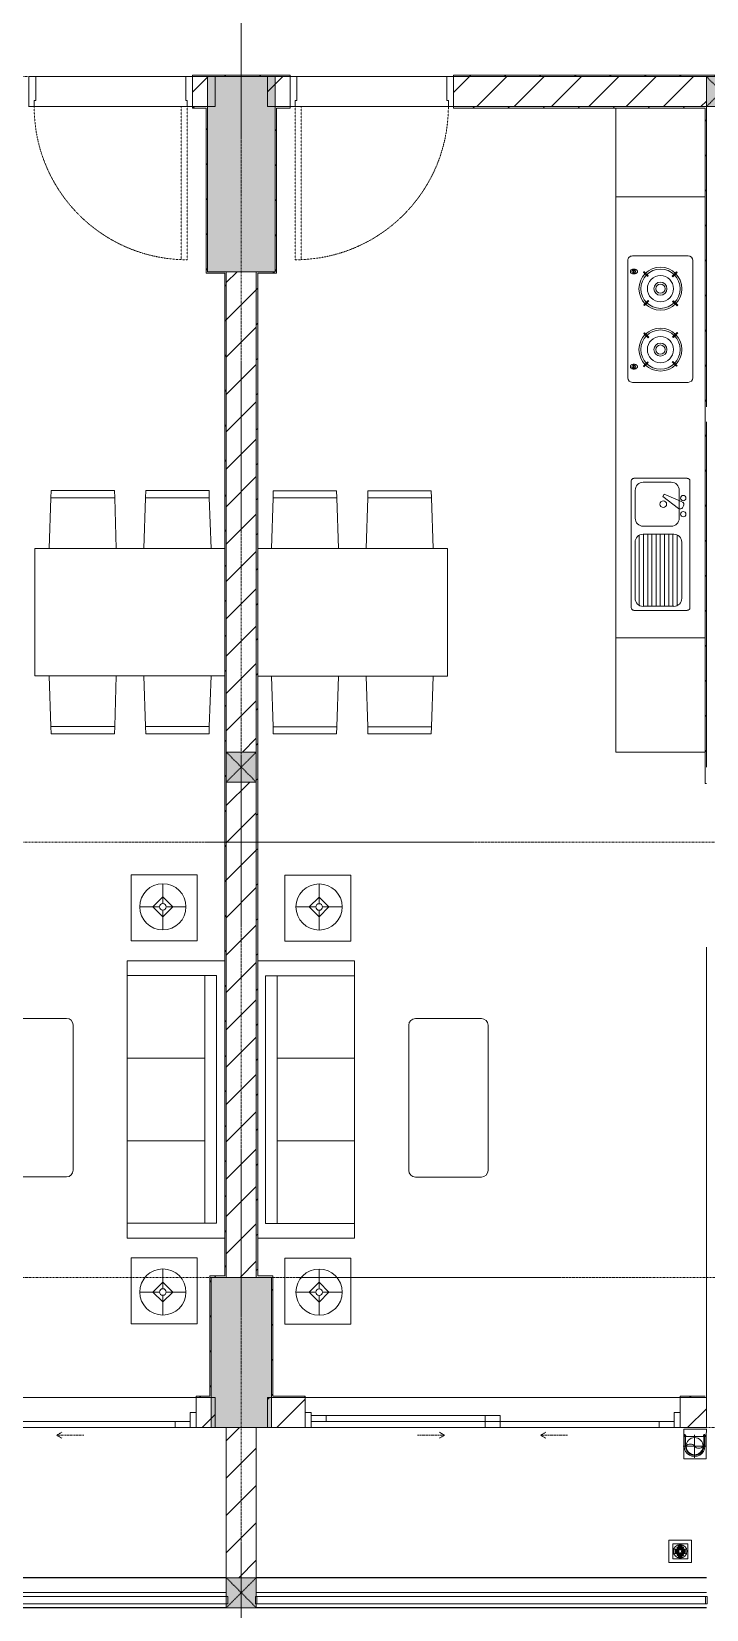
# Model space of a CAD drawing. Header units: millimetres. Extents: x -24439 to 198341, y -52871 to 149926.
# Drawn here: x 90355 to 94853, y 23325 to 33837 of the extents above; entities that cross this region are included whole.
import ezdxf

# ---------------------------------------------------------------- set-up
doc = ezdxf.new("R2010")
doc.units = ezdxf.units.MM
for name, pattern in [('Dash', [6, 3, -3]), ('Grid Line', [22.225, 12.7, -3.175, 3.175, -3.175]), ('IMPORT-CENTER _3_', [10.16, 6.35, -1.27, 1.27, -1.27]), ('NET VAN', [1.06, 0.53, -0.53])]:
    doc.linetypes.add(name, pattern=pattern)
for name, color, linetype, lineweight in [('0-1', 7, 'Continuous', 5), ('A-DETL-GENF-2', 9, 'NET VAN', 9), ('A-DOOR', 31, 'Continuous', 9), ('A-DOOR-FRAM', 31, 'Continuous', 9), ('A-DOOR-HDLN', 31, 'Dash', 9), ('A-FLOR-1', 9, 'Continuous', 9), ('A-FLOR-HRAL', 11, 'Continuous', 9), ('A-WALL', 113, 'Continuous', 9), ('A-WALL-1', 253, 'Continuous', 18), ('A-WALL-3', 113, 'Continuous', 18), ('A-WALL-PATT-2', 9, 'Continuous', 9), ('A-WALL-PATT-3', 111, 'Continuous', 9), ('G-IMPT', 8, 'Continuous', 9), ('G-IMPT-2', 8, 'IMPORT-CENTER _3_', 9), ('I-FURN', 30, 'Continuous', 9), ('I-FURN-1', 9, 'Continuous', 9), ('I-WALL-1', 253, 'Continuous', 18), ('I-WALL-3', 2, 'Continuous', 18), ('M-EQPM', 50, 'Continuous', 9), ('S-BEAM-1', 9, 'Continuous', 9), ('S-COLS', 52, 'Continuous', 9), ('S-COLS-1', 254, 'Continuous', 5), ('S-COLS-2', 253, 'Continuous', 18), ('S-COLS-4', 52, 'Continuous', 18), ('S-COLS-5', 52, 'Dash', 9), ('S-COLS-HDLN', 52, 'Dash', 9), ('S-GRID-1', 1, 'Grid Line', 9)]:
    doc.layers.add(name, color=color, linetype=linetype, lineweight=lineweight)
pattern_1 = [(45, (0, 0), (-116.67262, 116.67262), [])]
pattern_2 = [(45, (0, 0), (-124.4508, 124.4508), [])]

# ---------------------------------------------------------------- blocks, each defined once
blk = doc.blocks.new('NCV_TKTC_KET CAU_rvt-1-TKCS_MB ĐỊNH VỊ CAO ĐỘ THIẾT KẾ')
at = {"layer": 'S-COLS-1'}
for points in [[(91978, 32237), (91978, 33537), (91528, 33537), (91528, 32237)], [(91953, 24537), (91953, 25537), (91553, 25537), (91553, 24537)]]:
    blk.add_hatch(color=256, dxfattribs=at).paths.add_polyline_path(points)
at = {"layer": 'S-BEAM-1'}
for p, q in [((91652, 23535), (86478, 23535)), ((94852, 23535), (91853, 23535)), ((86478, 23335), (91652, 23335)), ((91852, 23335), (94852, 23335))]:
    blk.add_line(p, q, dxfattribs=at)
at = {"layer": 'S-COLS-2'}
for p, q in [((91978, 33537), (91528, 33537)), ((91528, 33537), (91528, 32237)), ((91978, 32237), (91978, 33537)), ((91528, 32237), (91978, 32237)), ((91953, 25537), (91553, 25537)), ((91553, 25537), (91553, 24537)), ((91953, 24537), (91953, 25537)), ((91553, 24537), (91953, 24537))]:
    blk.add_line(p, q, dxfattribs=at)
blk = doc.blocks.new('HE BEP A - HE BEP A-V8-TKCS_MB ĐỊNH VỊ CAO ĐỘ THIẾT KẾ')
at = {"layer": 'I-FURN'}
for p, q in [((4, -11), (766, -11)), ((4, -605), (4, -11)), ((766, -11), (766, -605)), ((766, -11), (766, -605)), ((4294, -11), (766, -11)), ((3279, -92), (2497, -92)), ((3704, -605), (3704, -11)), ((948, -132), (948, -488)), ((1810, -114), (966, -114)), ((975, -398), (975, -193)), ((975, -196), (1455, -196)), ((981, -168), (1449, -168)), ((1028, -140), (1402, -140)), ((1455, -193), (1455, -398)), ((1509, -381), (1509, -194)), ((1562, -141), (1748, -141)), ((1801, -194), (1801, -381)), ((1828, -488), (1828, -132)), ((2467, -494), (2467, -122)), ((2555, -129), (2588, -129)), ((2555, -133), (2555, -129)), ((2588, -133), (2555, -133)), ((2575, -195), (2571, -199)), ((2571, -199), (2600, -228)), ((2604, -224), (2575, -195)), ((2588, -129), (2588, -133)), ((2793, -198), (2764, -227)), ((2768, -231), (2797, -202)), ((2797, -202), (2793, -198)), ((2979, -202), (2984, -198)), ((3009, -231), (2979, -202)), ((2984, -198), (3013, -227)), ((3172, -224), (3201, -195)), ((3206, -199), (3177, -228)), ((3189, -129), (3189, -133)), ((3222, -129), (3189, -129)), ((3189, -133), (3222, -133)), ((3201, -195), (3206, -199)), ((3222, -133), (3222, -129)), ((3309, -494), (3309, -122)), ((975, -224), (1455, -224)), ((975, -252), (1455, -252)), ((975, -280), (1455, -280)), ((975, -308), (1455, -308)), ((2600, -228), (2604, -224)), ((2764, -227), (2768, -231)), ((3013, -227), (3009, -231)), ((3177, -228), (3172, -224)), ((975, -336), (1455, -336)), ((975, -364), (1455, -364)), ((975, -392), (1455, -392)), ((980, -420), (1450, -420)), ((1706, -324), (1627, -429)), ((1670, -454), (1722, -333)), ((1722, -333), (1706, -324)), ((2574, -417), (2603, -388)), ((2578, -421), (2574, -417)), ((2607, -392), (2578, -421)), ((2603, -388), (2607, -392)), ((2766, -395), (2771, -390)), ((2796, -424), (2766, -395)), ((2771, -390), (2800, -420)), ((2800, -420), (2796, -424)), ((3006, -390), (2977, -420)), ((2977, -420), (2981, -424)), ((2981, -424), (3010, -395)), ((3010, -395), (3006, -390)), ((3174, -388), (3169, -392)), ((3169, -392), (3199, -421)), ((3203, -417), (3174, -388)), ((3199, -421), (3203, -417)), ((966, -505), (1810, -505)), ((1402, -451), (1028, -451)), ((1748, -434), (1562, -434)), ((1645, -463), (1632, -456)), ((3279, -524), (2497, -524))]:
    blk.add_line(p, q, dxfattribs=at)
for centre, radius in [((2685, -309), 143), ((2685, -309), 131), ((3091, -309), 143), ((3091, -309), 131), ((1656, -328), 22.2), ((2685, -309), 87.2), ((2685, -309), 43.6), ((2685, -309), 30.9), ((3091, -309), 87.2), ((3091, -309), 43.6), ((3091, -309), 30.9), ((1589, -461), 17.8), ((1696, -461), 17.8)]:
    blk.add_circle(centre, radius, dxfattribs=at)
for centre, radius, start, end in [((2497, -122), 30, 90, 180), ((3279, -122), 30, 360, 90), ((966, -132), 17.5, 90, 180), ((1028, -193), 53.3, 90, 180), ((1402, -193), 53.3, 0, 90), ((1562, -194), 53.3, 90, 180), ((1748, -194), 53.3, 0, 90), ((1810, -132), 17.5, 0, 90), ((2589, -132), 33.5, 163.9419, 180), ((2589, -132), 33.5, 180, 196.0581), ((2580, -129), 24.7, 145.204, 163.9419), ((2580, -134), 24.7, 196.0581, 214.796), ((2575, -125), 18.1, 120.7976, 145.204), ((2571, -131), 11.6, 9.7177, 170.2823), ((2571, -131), 11.6, 189.9102, 350.0898), ((2575, -138), 18.1, 214.796, 239.2024), ((2571, -120), 11.5, 90, 120.7976), ((2571, -144), 11.5, 239.2024, 270), ((2571, -120), 11.5, 59.2024, 90), ((2571, -144), 11.5, 270, 300.7976), ((2568, -125), 18.1, 34.796, 59.2024), ((2568, -138), 18.1, 300.7976, 325.204), ((2563, -129), 24.7, 16.0581, 34.796), ((2563, -134), 24.7, 325.204, 343.9419), ((2554, -132), 33.5, 0, 16.0581), ((2554, -132), 33.5, 343.9419, 0), ((3223, -132), 33.5, 163.9419, 180), ((3223, -132), 33.5, 180, 196.0581), ((3214, -129), 24.7, 145.204, 163.9419), ((3214, -134), 24.7, 196.0581, 214.796), ((3209, -125), 18.1, 120.7976, 145.204), ((3205, -131), 11.6, 9.7177, 170.2823), ((3205, -131), 11.6, 189.9102, 350.0898), ((3209, -138), 18.1, 214.796, 239.2024), ((3205, -120), 11.5, 90, 120.7976), ((3205, -144), 11.5, 239.2024, 270), ((3205, -120), 11.5, 59.2024, 90), ((3205, -144), 11.5, 270, 300.7976), ((3202, -125), 18.1, 34.796, 59.2024), ((3202, -138), 18.1, 300.7976, 325.204), ((3196, -129), 24.7, 16.0581, 34.796), ((3196, -134), 24.7, 325.204, 343.9419), ((3188, -132), 33.5, 0, 16.0581), ((3188, -132), 33.5, 343.9419, 0), ((1028, -398), 53.3, 180, 270), ((1402, -398), 53.3, 270, 0), ((1562, -381), 53.3, 180, 270), ((1748, -381), 53.3, 270, 0), ((966, -488), 17.5, 180, 270), ((1641, -441), 17.8, 140.5382, 240.0479), ((1653, -448), 17.8, 240.0479, 339.4621), ((1810, -488), 17.5, 270, 0), ((2497, -494), 30, 180, 270), ((3279, -494), 30, 270, 0)]:
    blk.add_arc(centre, radius, start, end, dxfattribs=at)
at = {"layer": 'I-FURN-1'}
for p, q in [((4, -11), (4294, -11)), ((4, -605), (4, -11))]:
    blk.add_line(p, q, dxfattribs=at)
blk = doc.blocks.new('RES_BAN AN 1 - RES_BAN AN 1-851490-TKCS_MB ĐỊNH VỊ CAO ĐỘ THIẾT KẾ')
at = {"layer": 'I-FURN-1'}
for p, q in [((-762, -114), (-425, -102)), ((-425, -12), (-425, -1275)), ((-425, -102), (-425, -550)), ((425, -1275), (425, -12)), ((425, -102), (425, -550)), ((762, -114), (425, -102)), ((-762, -114), (-810, -115)), ((-810, -115), (-810, -537)), ((-762, -539), (-762, -114)), ((-762, -539), (-762, -114)), ((762, -539), (762, -114)), ((762, -114), (762, -539)), ((810, -115), (762, -114)), ((810, -537), (810, -115)), ((-810, -537), (-762, -539)), ((-425, -550), (-762, -539)), ((425, -550), (762, -539)), ((762, -539), (810, -537)), ((-762, -744), (-425, -733)), ((-425, -733), (-425, -1180)), ((425, -733), (425, -1180)), ((762, -744), (425, -733)), ((-810, -745), (-762, -744)), ((-810, -1167), (-810, -745)), ((-762, -1169), (-762, -744)), ((-762, -744), (-762, -1169)), ((762, -744), (810, -745)), ((762, -1169), (762, -744)), ((762, -1169), (762, -744)), ((810, -745), (810, -1167)), ((-762, -1169), (-810, -1167)), ((-425, -1180), (-762, -1169)), ((425, -1180), (762, -1169)), ((810, -1167), (762, -1169)), ((-425, -1275), (425, -1275))]:
    blk.add_line(p, q, dxfattribs=at)
blk = doc.blocks.new('LOBBY_SOFA_1 - LOBBY_SOFA_1-852725-TKCS_MB ĐỊNH VỊ CAO ĐỘ THIẾT KẾ')
at = {"layer": 'I-FURN'}
for p, q in [((-2172, 1065), (-2172, 1505)), ((-2128, 1549), (-1160, 1549)), ((-1116, 1505), (-1116, 1065)), ((-1160, 1021), (-2128, 1021)), ((-2688, 634), (-3128, 634)), ((-3128, 634), (-3128, 194)), ((-2688, 194), (-2688, 634)), ((-2556, 660), (-708, 660)), ((-2556, 15), (-2556, 660)), ((-2457, 66), (-2457, 660)), ((-1907, 143), (-1907, 660)), ((-1357, 143), (-1357, 660)), ((-807, 660), (-807, 66)), ((-708, 660), (-708, 15)), ((-576, 634), (-136, 634)), ((-576, 194), (-576, 634)), ((-136, 634), (-136, 194)), ((-2915, 445), (-2915, 577)), ((-349, 445), (-349, 577)), ((-2937, 423), (-3069, 423)), ((-2981, 423), (-2915, 489)), ((-2915, 357), (-2981, 423)), ((-2915, 489), (-2849, 423)), ((-2849, 423), (-2915, 357)), ((-2893, 423), (-2761, 423)), ((-371, 423), (-503, 423)), ((-349, 489), (-415, 423)), ((-415, 423), (-349, 357)), ((-283, 423), (-349, 489)), ((-349, 357), (-283, 423)), ((-327, 423), (-195, 423)), ((-2915, 269), (-2915, 401)), ((-349, 269), (-349, 401)), ((-3128, 194), (-2688, 194)), ((-807, 143), (-2457, 143)), ((-136, 194), (-576, 194)), ((-807, 66), (-2457, 66))]:
    blk.add_line(p, q, dxfattribs=at)
for centre, radius in [((-2915, 423), 154), ((-349, 423), 154), ((-2915, 423), 22), ((-349, 423), 22)]:
    blk.add_circle(centre, radius, dxfattribs=at)
for centre, start, end in [((-2128, 1505), 90, 180), ((-1160, 1505), 0, 90), ((-2128, 1065), 180, 270), ((-1160, 1065), 270, 0)]:
    blk.add_arc(centre, 44, start, end, dxfattribs=at)
at = {"layer": 'I-FURN-1'}
for p, q in [((-2172, 1065), (-2172, 1505)), ((-2128, 1549), (-1160, 1549)), ((-1116, 1505), (-1116, 1065)), ((-1160, 1021), (-2128, 1021)), ((-3128, 634), (-2688, 634)), ((-3128, 194), (-3128, 634)), ((-2688, 634), (-2688, 194)), ((-2556, 660), (-708, 660)), ((-2556, 15), (-2556, 660)), ((-708, 660), (-708, 15)), ((-576, 634), (-136, 634)), ((-576, 194), (-576, 634)), ((-136, 634), (-136, 194)), ((-2688, 194), (-3128, 194)), ((-136, 194), (-576, 194))]:
    blk.add_line(p, q, dxfattribs=at)
for centre, start, end in [((-2128, 1505), 90, 180), ((-1160, 1505), 0, 90), ((-2128, 1065), 180, 270), ((-1160, 1065), 270, 0)]:
    blk.add_arc(centre, 44, start, end, dxfattribs=at)
blk = doc.blocks.new('RES_BAN AN 1 - RES_BAN AN 1-V39-TKCS_MB ĐỊNH VỊ CAO ĐỘ THIẾT KẾ')
at = {"layer": 'I-FURN-1'}
for p, q in [((-425, 1275), (425, 1275)), ((-425, 10), (-425, 1275)), ((425, 1275), (425, 10)), ((-762, 1169), (-810, 1167)), ((-810, 1167), (-810, 745)), ((-425, 1180), (-762, 1169)), ((-762, 1169), (-762, 744)), ((-762, 744), (-762, 1169)), ((-425, 733), (-425, 1180)), ((425, 1180), (762, 1169)), ((425, 733), (425, 1180)), ((762, 1169), (762, 744)), ((762, 1169), (762, 744)), ((810, 1167), (762, 1169)), ((810, 745), (810, 1167)), ((-810, 745), (-762, 744)), ((-762, 744), (-425, 733)), ((762, 744), (425, 733)), ((762, 744), (810, 745)), ((-810, 537), (-762, 539)), ((-810, 115), (-810, 537)), ((-425, 550), (-762, 539)), ((-762, 539), (-762, 114)), ((-762, 539), (-762, 114)), ((-425, 102), (-425, 550)), ((425, 550), (762, 539)), ((425, 102), (425, 550)), ((762, 539), (762, 114)), ((762, 539), (810, 537)), ((762, 114), (762, 539)), ((810, 537), (810, 115)), ((-762, 114), (-810, 115)), ((-762, 114), (-425, 102)), ((762, 114), (425, 102)), ((810, 115), (762, 114))]:
    blk.add_line(p, q, dxfattribs=at)
blk = doc.blocks.new('LOBBY_SOFA_1 - LOBBY_SOFA_1-V40-TKCS_MB ĐỊNH VỊ CAO ĐỘ THIẾT KẾ')
at = {"layer": 'I-FURN'}
for p, q in [((-2556, -10), (-2556, -660)), ((-2457, -66), (-2457, -660)), ((-807, -66), (-2457, -66)), ((-807, -660), (-807, -66)), ((-708, -660), (-708, -10)), ((-3128, -194), (-2688, -194)), ((-3128, -634), (-3128, -194)), ((-2688, -194), (-2688, -634)), ((-807, -143), (-2457, -143)), ((-1907, -143), (-1907, -660)), ((-1357, -143), (-1357, -660)), ((-576, -194), (-576, -634)), ((-136, -194), (-576, -194)), ((-136, -634), (-136, -194)), ((-2915, -269), (-2915, -401)), ((-349, -269), (-349, -401)), ((-2915, -357), (-2981, -423)), ((-2849, -423), (-2915, -357)), ((-415, -423), (-349, -357)), ((-349, -357), (-283, -423)), ((-2937, -423), (-3069, -423)), ((-2981, -423), (-2915, -489)), ((-2915, -489), (-2849, -423)), ((-2915, -445), (-2915, -577)), ((-2893, -423), (-2761, -423)), ((-371, -423), (-503, -423)), ((-349, -489), (-415, -423)), ((-283, -423), (-349, -489)), ((-349, -445), (-349, -577)), ((-327, -423), (-195, -423)), ((-2688, -634), (-3128, -634)), ((-2556, -660), (-708, -660)), ((-576, -634), (-136, -634)), ((-1160, -1021), (-2128, -1021)), ((-2172, -1065), (-2172, -1505)), ((-1116, -1505), (-1116, -1065)), ((-2128, -1549), (-1160, -1549))]:
    blk.add_line(p, q, dxfattribs=at)
for centre, radius in [((-2915, -423), 154), ((-349, -423), 154), ((-2915, -423), 22), ((-349, -423), 22)]:
    blk.add_circle(centre, radius, dxfattribs=at)
for centre, start, end in [((-2128, -1065), 90, 180), ((-1160, -1065), 0, 90), ((-2128, -1505), 180, 270), ((-1160, -1505), 270, 0)]:
    blk.add_arc(centre, 44, start, end, dxfattribs=at)
at = {"layer": 'I-FURN-1'}
for p, q in [((-2556, -10), (-2556, -660)), ((-708, -660), (-708, -10)), ((-2688, -194), (-3128, -194)), ((-3128, -194), (-3128, -634)), ((-2688, -634), (-2688, -194)), ((-136, -194), (-576, -194)), ((-576, -194), (-576, -634)), ((-136, -634), (-136, -194)), ((-3128, -634), (-2688, -634)), ((-2556, -660), (-708, -660)), ((-576, -634), (-136, -634)), ((-1160, -1021), (-2128, -1021)), ((-2172, -1065), (-2172, -1505)), ((-1116, -1505), (-1116, -1065)), ((-2128, -1549), (-1160, -1549))]:
    blk.add_line(p, q, dxfattribs=at)
for centre, start, end in [((-2128, -1065), 90, 180), ((-1160, -1065), 0, 90), ((-2128, -1505), 180, 270), ((-1160, -1505), 270, 0)]:
    blk.add_arc(centre, 44, start, end, dxfattribs=at)
blk = doc.blocks.new('NCV_TKTC_TANG 1_rvt-1-TKCS_MB ĐỊNH VỊ CAO ĐỘ THIẾT KẾ')
at = {"layer": 'A-WALL-PATT-2'}
h = blk.add_hatch(dxfattribs=at)
h.set_pattern_fill('FP_3', color=256, style=0, pattern_type=2)
h.set_pattern_definition(pattern_1)
h.paths.add_polyline_path([(90338, 33327), (90338, 33337), (87478, 33337), (87478, 33327), (90329, 33327)])
h.paths.add_polyline_path([(91528, 33327), (91528, 33337), (91428, 33337), (91428, 33327), (91518, 33327)])
h = blk.add_hatch(dxfattribs=at)
h.set_pattern_fill('FP_3', color=256, style=0, pattern_type=2)
h.set_pattern_definition(pattern_1)
h.paths.add_polyline_path([(91518, 32237), (91528, 32237), (91528, 33327), (91518, 33327), (91518, 32967)])
h = blk.add_hatch(dxfattribs=at)
h.set_pattern_fill('FP_3', color=256, style=0, pattern_type=2)
h.set_pattern_definition(pattern_1)
h.paths.add_polyline_path([(92078, 33327), (92078, 33337), (91978, 33337), (91978, 33327), (92069, 33327)])
h.paths.add_polyline_path([(93168, 33327), (94853, 33327), (94853, 33337), (93168, 33337)])
h = blk.add_hatch(dxfattribs=at)
h.set_pattern_fill('FP_3', color=256, style=0, pattern_type=2)
h.set_pattern_definition(pattern_1)
h.paths.add_polyline_path([(91988, 32237), (91988, 33327), (91978, 33327), (91978, 32237)])
h = blk.add_hatch(dxfattribs=at)
h.set_pattern_fill('FP_3', color=256, style=0, pattern_type=2)
h.set_pattern_definition(pattern_1)
h.paths.add_polyline_path([(94843, 28827), (94853, 28827), (94853, 33327), (94843, 33327), (94843, 28837)])
h = blk.add_hatch(dxfattribs=at)
h.set_pattern_fill('FP_3', color=256, style=0, pattern_type=2)
h.set_pattern_definition(pattern_1)
h.paths.add_polyline_path([(91653, 25547), (91653, 32237), (91643, 32237), (91643, 25547)])
h = blk.add_hatch(dxfattribs=at)
h.set_pattern_fill('FP_3', color=256, style=0, pattern_type=2)
h.set_pattern_definition(pattern_1)
h.paths.add_polyline_path([(91863, 25547), (91863, 32237), (91853, 32237), (91853, 25547)])
h = blk.add_hatch(dxfattribs=at)
h.set_pattern_fill('FP_3', color=256, style=0, pattern_type=2)
h.set_pattern_definition(pattern_1)
h.paths.add_polyline_path([(91988, 32227), (91988, 32237), (91863, 32237), (91863, 32227)])
h = blk.add_hatch(dxfattribs=at)
h.set_pattern_fill('FP_3', color=256, style=0, pattern_type=2)
h.set_pattern_definition(pattern_1)
h.paths.add_polyline_path([(91543, 24737), (91553, 24737), (91553, 25547), (91543, 25547), (91543, 24747)])
h = blk.add_hatch(dxfattribs=at)
h.set_pattern_fill('FP_3', color=256, style=0, pattern_type=2)
h.set_pattern_definition(pattern_1)
h.paths.add_polyline_path([(91653, 25537), (91653, 25547), (91553, 25547), (91553, 25537)])
h = blk.add_hatch(dxfattribs=at)
h.set_pattern_fill('FP_3', color=256, style=0, pattern_type=2)
h.set_pattern_definition(pattern_1)
h.paths.add_polyline_path([(91953, 24747), (91963, 24747), (91963, 25547), (91953, 25547), (91953, 25077)])
h = blk.add_hatch(dxfattribs=at)
h.set_pattern_fill('FP_3', color=256, style=0, pattern_type=2)
h.set_pattern_definition(pattern_1)
h.paths.add_polyline_path([(88878, 24737), (88953, 24737), (88953, 24747), (88878, 24747)])
h.paths.add_polyline_path([(91453, 24737), (91543, 24737), (91543, 24747), (91453, 24747)])
h = blk.add_hatch(dxfattribs=at)
h.set_pattern_fill('FP_3', color=256, style=0, pattern_type=2)
h.set_pattern_definition(pattern_1)
h.paths.add_polyline_path([(94843, 24737), (94843, 24747), (94678, 24747), (94678, 24737)])
h.paths.add_polyline_path([(91953, 24737), (92178, 24737), (92178, 24747), (91953, 24747)])
at = {"layer": 'A-FLOR-1'}
for p, q in [((91383, 33537), (90383, 33537)), ((93123, 33537), (92123, 33537)), ((90373, 33337), (91393, 33337)), ((91393, 33337), (90373, 33337)), ((93133, 33337), (92113, 33337)), ((92113, 33337), (93133, 33337)), ((91453, 24737), (88953, 24737)), ((88953, 24737), (91453, 24737)), ((92178, 24737), (94678, 24737)), ((94678, 24737), (92178, 24737)), ((92218, 24537), (93378, 24537)), ((86478, 23537), (91653, 23537)), ((91853, 23537), (94853, 23537))]:
    blk.add_line(p, q, dxfattribs=at)
at = {"layer": 'A-WALL-1'}
blk.add_line((94853, 27737), (94853, 24737), dxfattribs=at)
at = {"layer": 'I-WALL-1'}
for p, q in [((91528, 33337), (91428, 33337)), ((91428, 33337), (91428, 33327)), ((91428, 33327), (91518, 33327)), ((91518, 33327), (91518, 32237)), ((91528, 33327), (91528, 33337)), ((91528, 32237), (91528, 33327)), ((92078, 33337), (91978, 33337)), ((91978, 33337), (91978, 33327)), ((91978, 33327), (91978, 32237)), ((91988, 33327), (92078, 33327)), ((91988, 32237), (91988, 33327)), ((92078, 33327), (92078, 33337)), ((94853, 33337), (93168, 33337)), ((93168, 33337), (93168, 33327)), ((93168, 33327), (94843, 33327)), ((94843, 33327), (94843, 28827)), ((94853, 33327), (94853, 33337)), ((94853, 31337), (94853, 33327)), ((91518, 32237), (91518, 32227)), ((91518, 32227), (91643, 32227)), ((91643, 32237), (91528, 32237)), ((91653, 32237), (91643, 32237)), ((91643, 32227), (91643, 25547)), ((91653, 25547), (91653, 32237)), ((91863, 32237), (91853, 32237)), ((91853, 32237), (91853, 25547)), ((91978, 32237), (91863, 32237)), ((91863, 25547), (91863, 32227)), ((91863, 32227), (91988, 32227)), ((91988, 32227), (91988, 32237)), ((94853, 28937), (94853, 31237)), ((94843, 28827), (94853, 28827)), ((91553, 25547), (91543, 25547)), ((91543, 25547), (91543, 24747)), ((91643, 25547), (91553, 25547)), ((91653, 25537), (91653, 25547)), ((91853, 25547), (91853, 25537)), ((91953, 25547), (91863, 25547)), ((91963, 25547), (91953, 25547)), ((91963, 24747), (91963, 25547)), ((91553, 24737), (91553, 25537)), ((91553, 25537), (91653, 25537)), ((91853, 25537), (91953, 25537)), ((91953, 25537), (91953, 24747)), ((91543, 24747), (91453, 24747)), ((91453, 24747), (91453, 24737)), ((91453, 24737), (91543, 24737)), ((91543, 24737), (91553, 24737)), ((91953, 24747), (91953, 24737)), ((91953, 24737), (92178, 24737)), ((92178, 24747), (91963, 24747)), ((92178, 24737), (92178, 24747)), ((94843, 24747), (94678, 24747)), ((94678, 24747), (94678, 24737)), ((94678, 24737), (94843, 24737))]:
    blk.add_line(p, q, dxfattribs=at)
at = {"layer": 'I-FURN-1'}
for name, p, rotation in [('HE BEP A - HE BEP A-V8-TKCS_MB ĐỊNH VỊ CAO ĐỘ THIẾT KẾ', (94237, 29033), 89.99999999999955), ('RES_BAN AN 1 - RES_BAN AN 1-V39-TKCS_MB ĐỊNH VỊ CAO ĐỘ THIẾT KẾ', (91653, 29969), 90.00000000000031), ('RES_BAN AN 1 - RES_BAN AN 1-851490-TKCS_MB ĐỊNH VỊ CAO ĐỘ THIẾT KẾ', (91851, 29968), 89.99999999999955), ('LOBBY_SOFA_1 - LOBBY_SOFA_1-V40-TKCS_MB ĐỊNH VỊ CAO ĐỘ THIẾT KẾ', (91653, 25091), 270.0000000000001), ('LOBBY_SOFA_1 - LOBBY_SOFA_1-852725-TKCS_MB ĐỊNH VỊ CAO ĐỘ THIẾT KẾ', (91848, 25090), 269.9999999999993)]:
    blk.add_blockref(name, p, dxfattribs=dict(at, rotation=rotation))
blk = doc.blocks.new('FD_05 - FD_05-1000x2200mm-835433-TKCS_MB ĐỊNH VỊ CAO ĐỘ THIẾT KẾ')
at = {"layer": 'A-DETL-GENF-2'}
for p, q in [((510, -100), (470, -100)), ((470, -100), (470, -1120)), ((510, -1120), (510, -100)), ((470, -1120), (510, -1120))]:
    blk.add_line(p, q, dxfattribs=at)
blk.add_arc((510, -100), 1020, 180, 267.7525, dxfattribs=at)
at = {"layer": 'A-DOOR-FRAM'}
for p, q in [((-545, 100), (-500, 100)), ((-545, -100), (-545, 100)), ((-500, 100), (-500, -60)), ((500, 100), (545, 100)), ((500, -60), (500, 100)), ((545, 100), (545, -100)), ((-510, -100), (-545, -100)), ((-500, -60), (-510, -60)), ((-510, -60), (-510, -100)), ((510, -60), (500, -60)), ((510, -100), (510, -60)), ((545, -100), (510, -100))]:
    blk.add_line(p, q, dxfattribs=at)
blk = doc.blocks.new('FD_05 - FD_05-1000x2200mm-835434-TKCS_MB ĐỊNH VỊ CAO ĐỘ THIẾT KẾ')
at = {"layer": 'A-DETL-GENF-2'}
for p, q in [((470, 100), (470, 1120)), ((470, 1120), (510, 1120)), ((510, 1120), (510, 100)), ((510, 100), (470, 100))]:
    blk.add_line(p, q, dxfattribs=at)
blk.add_arc((510, 100), 1020, 92.2475, 180, dxfattribs=at)
at = {"layer": 'A-DOOR-FRAM'}
for p, q in [((-510, 100), (-545, 100)), ((-545, 100), (-545, -100)), ((-510, 60), (-510, 100)), ((-500, 60), (-510, 60)), ((-500, -100), (-500, 60)), ((510, 60), (500, 60)), ((500, 60), (500, -100)), ((545, 100), (510, 100)), ((510, 100), (510, 60)), ((545, -100), (545, 100)), ((-545, -100), (-500, -100)), ((500, -100), (545, -100))]:
    blk.add_line(p, q, dxfattribs=at)
blk = doc.blocks.new('DEG_02-DEG_03 - DEG_02-2500x2400mm-CỬA ĐI 02 CÁNH TRƯỢT-625766-TKCS_MB ĐỊNH VỊ CAO ĐỘ THIẾT KẾ')
at = {"layer": 'A-DOOR'}
for p, q in [((-1110, 100), (-1210, 100)), ((-1210, 100), (-1210, 60)), ((-1210, 60), (-1110, 60)), ((-1110, 60), (-1110, 100)), ((-1110, 100), (-50, 100)), ((-50, 60), (-1110, 60)), ((50, 100), (-50, 100)), ((-50, 100), (-50, 60)), ((50, 60), (-50, 60)), ((-50, 60), (-50, 20)), ((-50, 60), (50, 60)), ((-50, 20), (50, 20)), ((50, 60), (50, 100)), ((50, 20), (50, 60)), ((50, 60), (1110, 60)), ((1110, 20), (50, 20)), ((1210, 60), (1110, 60)), ((1110, 60), (1110, 20)), ((1110, 20), (1210, 20)), ((1210, 20), (1210, 60))]:
    blk.add_line(p, q, dxfattribs=at)
at = {"layer": 'A-DOOR-FRAM'}
for p, q in [((-1210, 100), (-1250, 100)), ((-1250, 100), (-1250, 0)), ((-1250, 0), (-1210, 0)), ((-1210, 0), (-1210, 100)), ((1250, 100), (1210, 100)), ((1210, 100), (1210, 0)), ((1210, 0), (1250, 0)), ((1250, 0), (1250, 100))]:
    blk.add_line(p, q, dxfattribs=at)
at = {"layer": 'A-DOOR-HDLN'}
for p, q in [((-500, 151), (-320, 151)), ((-320, 151), (-355, 171)), ((-320, 151), (-355, 131)), ((320, 151), (355, 171)), ((320, 151), (355, 131)), ((500, 151), (320, 151))]:
    blk.add_line(p, q, dxfattribs=at)
blk = doc.blocks.new('Railing - 50 x 10mm-1251311-TKCS_MB ĐỊNH VỊ CAO ĐỘ THIẾT KẾ')
at = {"layer": 'A-FLOR-HRAL'}
for p, q in [((25, 5), (-25, 5)), ((-25, 5), (-25, -5)), ((25, -5), (25, 5)), ((-25, -5), (25, -5))]:
    blk.add_line(p, q, dxfattribs=at)
blk = doc.blocks.new('Railing - Railing-1602786-TKCS_MB ĐỊNH VỊ CAO ĐỘ THIẾT KẾ')
at = {"layer": 'A-FLOR-HRAL'}
for p, q in [((94847, 23412), (91857, 23412)), ((91857, 23362), (94847, 23362))]:
    blk.add_line(p, q, dxfattribs=at)
at = {"extrusion": (0, 0, -1), "zscale": -1, "rotation": 90}
for p in [(-91852, 23387), (-94852, 23387)]:
    blk.add_blockref('Railing - 50 x 10mm-1251311-TKCS_MB ĐỊNH VỊ CAO ĐỘ THIẾT KẾ', p, dxfattribs=at)
blk = doc.blocks.new('Railing - Railing-1602803-TKCS_MB ĐỊNH VỊ CAO ĐỘ THIẾT KẾ')
at = {"layer": 'A-FLOR-HRAL'}
for p, q in [((91653, 23412), (86483, 23412)), ((86483, 23362), (91653, 23362))]:
    blk.add_line(p, q, dxfattribs=at)
at = {"extrusion": (0, 0, -1), "zscale": -1, "rotation": 90}
for p in [(-86478, 23387), (-91658, 23387)]:
    blk.add_blockref('Railing - 50 x 10mm-1251311-TKCS_MB ĐỊNH VỊ CAO ĐỘ THIẾT KẾ', p, dxfattribs=at)
blk = doc.blocks.new('TKTC_XREF_251221_MB TANG 1 - TKTC_XREF_260130_MB TANG 1_dwg_THU NUOC - THU NUOC-444531-TKCS_MB TẦNG 1-4202124-TKCS_MB ĐỊNH VỊ CAO ĐỘ THIẾT KẾ')
at = {"layer": 'M-EQPM'}
for p, q in [((-23, 11), (41, 11)), ((41, 5), (-23, 5)), ((-11, 23), (28, 23)), ((28, 17), (-11, 17)), ((-1, 36), (19, 36)), ((19, 30), (-1, 30)), ((-23, -14), (41, -14)), ((41, -20), (-23, -20)), ((-11, -26), (28, -26)), ((28, -32), (-11, -32)), ((-1, -38), (19, -38)), ((19, -44), (-1, -44))]:
    blk.add_line(p, q, dxfattribs=at)
at = {"layer": 'M-EQPM', "flags": 128}
for points in [[(84, -79), (84, 71), (-66, 71), (-66, -79)], [(59, -54), (59, 46), (-41, 46), (-41, -54)]]:
    blk.add_lwpolyline(points, close=True, dxfattribs=at)
for points in [[(-23, -1), (1, -1), (1, -7), (-23, -7)], [(41, -7), (17, -7), (17, -1), (41, -1)]]:
    blk.add_lwpolyline(points, dxfattribs=at)
at = {"layer": 'M-EQPM'}
for centre, radius, start, end in [((9, -4), 45, 360, 180), ((9, -4), 45, 360, 180), ((-23, 8), 3, 90, 270), ((-11, 20), 3, 90, 270), ((-1, 33), 3, 90, 270), ((19, 33), 3, 270, 90), ((28, 20), 3, 270, 90), ((41, 8), 3, 270, 90), ((9, -4), 45, 180, 360), ((9, -4), 45, 180, 360), ((-23, -4), 3, 90, 270), ((-23, -17), 3, 90, 270), ((-11, -29), 3, 90, 270), ((-1, -41), 3, 90, 270), ((19, -41), 3, 270, 90), ((28, -29), 3, 270, 90), ((41, -4), 3, 270, 90), ((41, -17), 3, 270, 90)]:
    blk.add_arc(centre, radius, start, end, dxfattribs=at)
blk = doc.blocks.new('TKTC_XREF_251221_MB TANG 1 - TKTC_XREF_260130_MB TANG 1_dwg_CUM U_DN100-4202115-TKCS_MB ĐỊNH VỊ CAO ĐỘ THIẾT KẾ')
at = {"layer": 'G-IMPT'}
blk.add_hatch(color=256, dxfattribs=at).paths.add_polyline_path([(0, -61), (0, -57), (15, -55), (28, -49), (40, -40), (49, -28), (55, -15), (57, 0), (55, 15), (49, 28), (40, 40), (28, 49), (15, 55), (0, 57), (0, 61), (16, 59), (35, 49), (43, 43), (53, 30), (59, 16), (61, 0), (59, -16), (53, -30), (43, -43), (30, -53), (16, -59)])
for p, q in [((-79, 67), (-79, 63)), ((-77, 67), (-77, 63)), ((-75, 67), (-75, 63)), ((-73, 69), (-73, 61)), ((-67, 68), (-72, 68)), ((-67, 62), (-72, 62)), ((-65, 69), (0, 69)), ((-79, -63), (-79, -67)), ((-77, -63), (-77, -67)), ((-75, -63), (-75, -67)), ((-73, -61), (-73, -69)), ((-67, -62), (-72, -62)), ((-67, -68), (-72, -68)), ((-65, -69), (0, -69))]:
    blk.add_line(p, q, dxfattribs=at)
at = {"layer": 'G-IMPT', "flags": 128}
for points in [[(-73, 68), (-78, 68), (-78, 62), (-73, 62)], [(-72, 59), (-67, 59), (-67, 71), (-72, 71)], [(-67, 71), (-67, 73), (-65, 73), (-65, 57), (-67, 57), (-67, 59)], [(-65, 61), (0, 61), (0, 57)], [(-73, -62), (-78, -62), (-78, -68), (-73, -68)], [(-72, -71), (-67, -71), (-67, -59), (-72, -59)], [(-67, -59), (-67, -57), (-65, -57), (-65, -73), (-67, -73), (-67, -71)], [(-65, -61), (0, -61), (0, -57)]]:
    blk.add_lwpolyline(points, dxfattribs=at)
at = {"layer": 'G-IMPT'}
for centre, radius, start, end in [((-78, 67), 0.96, 90, 180), ((-78, 63), 0.96, 180, 270), ((-71, 69), 1.56, 112.6199, 247.3801), ((-68, 65), 4.8, 143.1301, 216.8699), ((-71, 61), 1.56, 112.6199, 247.3801), ((0, 0), 69, 270, 90), ((0, 0), 61, 270, 90), ((0, 0), 57, 270, 90), ((-78, -63), 0.96, 90, 180), ((-78, -67), 0.96, 180, 270), ((-71, -61), 1.56, 112.6199, 247.3801), ((-68, -65), 4.8, 143.1301, 216.8699), ((-71, -69), 1.56, 112.6199, 247.3801)]:
    blk.add_arc(centre, radius, start, end, dxfattribs=at)
blk = doc.blocks.new('TKTC_XREF_251221_MB TANG 1 - TKTC_XREF_260130_MB TANG 1_dwg_$cc-4202121-TKCS_MB ĐỊNH VỊ CAO ĐỘ THIẾT KẾ')
at = {"layer": 'G-IMPT'}
blk.add_circle((0, 0), 0.5, dxfattribs=at)
for centre, radius, start, end in [((0, 0), 0.5, 90, 270), ((0.188, 0.25), 0.313, 126.8699, 233.1301), ((-0.188, -0.25), 0.313, 306.8699, 53.1301)]:
    blk.add_arc(centre, radius, start, end, dxfattribs=at)
at = {"layer": 'G-IMPT-2'}
for p, q in [((-0.673, 0), (0.673, 0)), ((0, -0.673), (0, 0.673))]:
    blk.add_line(p, q, dxfattribs=at)
blk = doc.blocks.new('TKTC_XREF_251221_MB TANG 1 - TKTC_XREF_260130_MB TANG 1_dwg-4202109-TKCS_MB ĐỊNH VỊ CAO ĐỘ THIẾT KẾ')
at = {"layer": 'G-IMPT', "flags": 128}
blk.add_lwpolyline([(-108299, -376819), (-108300, -376869), (-108450, -376869), (-108450, -376820), (-108299, -376820)], dxfattribs=at)
blk.add_lwpolyline([(-108450, -376869), (-108450, -377019), (-108300, -377019), (-108300, -376869)], close=True, dxfattribs=at)
at = {"extrusion": (0, 0, -1)}
for name, xscale, yscale, zscale, rotation in [('TKTC_XREF_251221_MB TANG 1 - TKTC_XREF_260130_MB TANG 1_dwg_$cc-4202121-TKCS_MB ĐỊNH VỊ CAO ĐỘ THIẾT KẾ', 113.7150000000073, 113.7150000000073, -113.7150000000073, 89.99900866374671), ('TKTC_XREF_251221_MB TANG 1 - TKTC_XREF_260130_MB TANG 1_dwg_CUM U_DN100-4202115-TKCS_MB ĐỊNH VỊ CAO ĐỘ THIẾT KẾ', 0.9975000000000007, 0.9975000000000007, -0.9975000000000008, 270.0009913382951)]:
    blk.add_blockref(name, (108378, -376934), dxfattribs=dict(at, xscale=xscale, yscale=yscale, zscale=zscale, rotation=rotation))
at = {"extrusion": (0, 0, -1), "zscale": -1}
blk.add_blockref('TKTC_XREF_251221_MB TANG 1 - TKTC_XREF_260130_MB TANG 1_dwg_THU NUOC - THU NUOC-444531-TKCS_MB TẦNG 1-4202124-TKCS_MB ĐỊNH VỊ CAO ĐỘ THIẾT KẾ', (108465, -377630), dxfattribs=at)
blk = doc.blocks.new('TKTC_XREF_251221_MB TANG 1 - TKTC_XREF_251221_MB TANG 1-2038492-TKCS_MB ĐỊNH VỊ CAO ĐỘ THIẾT KẾ')
blk.add_blockref('TKTC_XREF_251221_MB TANG 1 - TKTC_XREF_260130_MB TANG 1_dwg-4202109-TKCS_MB ĐỊNH VỊ CAO ĐỘ THIẾT KẾ', (169499, 384110))
blk = doc.blocks.new('G1_SOF - BO TRU - 200x200-3050151-TKCS_MB ĐỊNH VỊ CAO ĐỘ THIẾT KẾ')
at = {"layer": 'S-COLS-HDLN'}
for p, q in [((-100, 100), (100, -100)), ((100, 100), (-100, -100))]:
    blk.add_line(p, q, dxfattribs=at)

msp = doc.modelspace()

# ---------------------------------------------------------------- hatches: boundary and pattern name
at = {"layer": 'A-WALL-PATT-3'}
h = msp.add_hatch(dxfattribs=at)
h.set_pattern_fill('FP_8', color=256, style=0, pattern_type=2)
h.set_pattern_definition(pattern_1)
h.paths.add_polyline_path([(101367.6, 33536.9), (104202.6, 33536.9), (104202.6, 33546.9), (101367.6, 33546.9)])
h.paths.add_polyline_path([(86652.3, 33536.9), (90337.6, 33536.9), (90337.6, 33546.9), (85247.6, 33546.9), (85247.6, 33536.9), (86454.7, 33536.9)])
h.paths.add_polyline_path([(100277.6, 33536.9), (100277.6, 33546.9), (93167.6, 33546.9), (93167.6, 33536.9), (100127.6, 33536.9)])
h.paths.add_polyline_path([(83327.6, 33536.9), (84257.6, 33536.9), (84255.4, 33546.9), (83317.6, 33546.9), (83317.6, 33536.9)])
h.paths.add_polyline_path([(91577.6, 33536.9), (92077.6, 33536.9), (92075.4, 33546.9), (91427.6, 33546.9), (91427.6, 33536.9)])
h = msp.add_hatch(dxfattribs=at)
h.set_pattern_fill('FP_1', color=256, style=0, pattern_type=2)
h.set_pattern_definition(pattern_2)
h.paths.add_polyline_path([(90086, 33336.9), (90337.6, 33336.9), (90337.6, 33536.9), (86852.3, 33536.9), (86852.3, 33336.9), (87665.1, 33336.9)])
h.paths.add_polyline_path([(86152.1, 33336.9), (86652.3, 33336.9), (86652.3, 33536.9), (85247.6, 33536.9), (85247.6, 33336.9), (85877.6, 33336.9)])
h.paths.add_polyline_path([(91577.6, 33336.9), (91577.6, 33536.9), (91427.6, 33536.9), (91427.6, 33336.9)])
h.paths.add_polyline_path([(83777.6, 33336.9), (84257.6, 33336.9), (84257.6, 33536.9), (83777.6, 33536.9), (83777.6, 33376.9)])
h = msp.add_hatch(dxfattribs=at)
h.set_pattern_fill('FP_1', color=256, style=0, pattern_type=2)
h.set_pattern_definition(pattern_2)
h.paths.add_polyline_path([(99769.4, 33336.9), (99777.6, 33336.9), (99777.6, 33536.9), (95052.4, 33536.9), (95052.4, 33336.9), (97348.6, 33336.9)])
h.paths.add_polyline_path([(92077.6, 33336.9), (92077.6, 33536.9), (91927.6, 33536.9), (91927.6, 33336.9)])
h.paths.add_polyline_path([(93167.6, 33336.9), (94852.4, 33336.9), (94852.4, 33536.9), (93167.6, 33536.9), (93167.6, 33376.9)])
h = msp.add_hatch(dxfattribs=at)
h.set_pattern_fill('FP_1', color=256, style=0, pattern_type=2)
h.set_pattern_definition(pattern_2)
h.paths.add_polyline_path([(91852.6, 25536.9), (91852.6, 28836.9), (91652.6, 28836.9), (91652.6, 25536.9)])
h.paths.add_polyline_path([(91652.6, 29036.9), (91852.6, 29036.9), (91852.6, 32237), (91652.6, 32237), (91652.6, 30994.5)])
h = msp.add_hatch(dxfattribs=at)
h.set_pattern_fill('FP_1', color=256, style=0, pattern_type=2)
h.set_pattern_definition(pattern_2)
h.paths.add_polyline_path([(91577.6, 24536.9), (91577.6, 24736.9), (91452.6, 24736.9), (91452.6, 24536.9)])
h.paths.add_polyline_path([(88277.6, 24536.9), (88677.5, 24536.9), (88677.5, 24736.9), (88277.6, 24736.9), (88277.6, 24573.3)])
h.paths.add_polyline_path([(86877.6, 24536.9), (86877.6, 24736.9), (86477.6, 24736.9), (86477.6, 24536.9)])
h.paths.add_polyline_path([(88952.6, 24536.9), (88952.6, 24736.9), (88877.5, 24736.9), (88877.5, 24536.9)])
h = msp.add_hatch(dxfattribs=at)
h.set_pattern_fill('FP_1', color=256, style=0, pattern_type=2)
h.set_pattern_definition(pattern_2)
h.paths.add_polyline_path([(94852.6, 24536.9), (94852.6, 24736.9), (94677.6, 24736.9), (94677.6, 24536.9)])
h.paths.add_polyline_path([(91927.6, 24536.9), (92177.6, 24536.9), (92177.6, 24736.9), (91927.6, 24736.9), (91927.6, 24636.9)])
h = msp.add_hatch(dxfattribs=at)
h.set_pattern_fill('FP_1', color=256, style=0, pattern_type=2)
h.set_pattern_definition(pattern_2)
h.paths.add_polyline_path([(91852.6, 23536.9), (91852.6, 24537.4), (91652.6, 24537.4), (91652.6, 23536.9)])
at = {"layer": 'S-COLS-1'}
for points in [[(94852.4, 33336.9), (95052.4, 33336.9), (95052.4, 33536.9), (94852.4, 33536.9)], [(91652.6, 28836.9), (91852.6, 28836.9), (91852.6, 29036.9), (91652.6, 29036.9), (91652.6, 29022)], [(91852.6, 23336.9), (91852.6, 23362.4), (91847.5, 23362.4), (91847.5, 23412.4), (91852.6, 23412.4), (91852.6, 23536.9), (91652.6, 23536.9), (91652.6, 23412.4), (91662.6, 23412.4), (91662.6, 23362.4), (91652.6, 23362.4), (91652.6, 23336.9), (91847.5, 23336.9)]]:
    msp.add_hatch(color=256, dxfattribs=at).paths.add_polyline_path(points)

# ---------------------------------------------------------------- linework, layer by layer
at = {"layer": 'A-WALL'}
for p, q in [((90382.6, 33536.9), (91382.6, 33536.9)), ((91577.6, 33536.9), (91427.6, 33536.9)), ((91427.6, 33536.9), (91577.6, 33536.9)), ((92077.6, 33536.9), (91927.6, 33536.9)), ((91927.6, 33536.9), (92077.6, 33536.9)), ((92122.6, 33536.9), (93122.6, 33536.9)), ((94852.4, 33536.9), (93167.6, 33536.9)), ((93167.6, 33536.9), (94852.4, 33536.9)), ((94852.4, 33336.9), (94852.4, 33536.9)), ((91392.6, 33336.9), (90372.6, 33336.9)), ((93132.6, 33336.9), (92112.6, 33336.9)), ((91652.6, 29036.9), (91852.6, 29036.9)), ((91852.6, 28836.9), (91652.6, 28836.9)), ((88952.6, 24736.9), (91452.6, 24736.9)), ((92177.6, 24736.9), (94677.6, 24736.9)), ((94852.6, 24536.9), (94852.6, 24736.9)), ((93377.6, 24536.9), (92217.6, 24536.9)), ((91652.6, 23536.9), (91852.6, 23536.9)), ((86477.6, 23437.4), (91652.6, 23437.4)), ((91652.6, 23337.4), (86477.6, 23337.4)), ((91852.6, 23437.4), (94852.6, 23437.4)), ((94852.6, 23337.4), (91852.6, 23337.4))]:
    msp.add_line(p, q, dxfattribs=at)
at = {"layer": 'A-WALL-3'}
for p, q in [((91577.6, 33336.9), (91577.6, 33536.9)), ((91927.6, 33536.9), (91927.6, 33336.9)), ((91427.6, 33336.9), (91577.6, 33336.9)), ((91927.6, 33336.9), (92077.6, 33336.9)), ((93167.6, 33336.9), (94852.4, 33336.9)), ((91852.6, 32237), (91652.6, 32237)), ((91652.6, 32237), (91652.6, 29036.9)), ((91852.6, 29036.9), (91852.6, 32237)), ((91652.6, 28836.9), (91652.6, 25536.9)), ((91852.6, 25536.9), (91852.6, 28836.9)), ((91652.6, 25536.9), (91852.6, 25536.9)), ((91577.6, 24736.9), (91452.6, 24736.9)), ((91452.6, 24736.9), (91452.6, 24636.9)), ((91577.6, 24536.9), (91577.6, 24736.9)), ((92177.6, 24736.9), (91927.6, 24736.9)), ((91927.6, 24736.9), (91927.6, 24536.9)), ((92177.6, 24636.9), (92177.6, 24736.9)), ((94852.6, 24736.9), (94677.6, 24736.9)), ((94677.6, 24736.9), (94677.6, 24636.9)), ((91452.6, 24536.9), (91577.6, 24536.9)), ((91852.6, 24537.4), (91652.6, 24537.4)), ((91652.6, 24537.4), (91652.6, 23536.9)), ((91852.6, 23536.9), (91852.6, 24537.4)), ((91927.6, 24536.9), (92177.6, 24536.9)), ((94677.6, 24536.9), (94852.6, 24536.9))]:
    msp.add_line(p, q, dxfattribs=at)
at = {"layer": 'I-WALL-3'}
for p, q in [((92077.6, 33546.9), (91427.6, 33546.9)), ((91427.6, 33546.9), (91427.6, 33536.9)), ((91577.6, 33536.9), (91927.6, 33536.9)), ((92077.6, 33536.9), (92077.6, 33546.9)), ((100277.6, 33546.9), (93167.6, 33546.9)), ((93167.6, 33546.9), (93167.6, 33536.9)), ((94852.4, 33536.9), (95052.4, 33536.9))]:
    msp.add_line(p, q, dxfattribs=at)
at = {"layer": 'S-COLS'}
for p, q in [((94852.4, 33536.9), (94852.4, 33336.9)), ((91852.6, 29036.9), (91652.6, 29036.9)), ((91652.6, 28836.9), (91852.6, 28836.9)), ((91852.6, 23536.9), (91652.6, 23536.9))]:
    msp.add_line(p, q, dxfattribs=at)
at = {"layer": 'S-COLS-4'}
for p, q in [((95052.4, 33536.9), (94852.4, 33536.9)), ((94852.4, 33336.9), (95052.4, 33336.9)), ((91652.6, 29036.9), (91652.6, 28836.9)), ((91852.6, 28836.9), (91852.6, 29036.9)), ((91652.6, 23536.9), (91652.6, 23412.4)), ((91852.6, 23412.4), (91852.6, 23536.9)), ((91652.6, 23362.4), (91652.6, 23336.9)), ((91652.6, 23336.9), (91852.6, 23336.9)), ((91852.6, 23336.9), (91852.6, 23362.4))]:
    msp.add_line(p, q, dxfattribs=at)
at = {"layer": 'S-GRID-1'}
for p, q in [((91752.6, 20960.6), (91752.6, 80482.7)), ((131551.8, 33536.9), (29351.8, 33536.9)), ((131551.8, 28436.9), (29351.8, 28436.9)), ((128757.8, 25536.9), (32145.8, 25536.9)), ((131551.8, 24536.9), (29351.8, 24536.9))]:
    msp.add_line(p, q, dxfattribs=at)

# ---------------------------------------------------------------- block references
at = {"layer": '0-1'}
for name in ['NCV_TKTC_KET CAU_rvt-1-TKCS_MB ĐỊNH VỊ CAO ĐỘ THIẾT KẾ', 'NCV_TKTC_TANG 1_rvt-1-TKCS_MB ĐỊNH VỊ CAO ĐỘ THIẾT KẾ']:
    msp.add_blockref(name, (0, 0), dxfattribs=at)
at = {"layer": 'A-DOOR'}
msp.add_blockref('FD_05 - FD_05-1000x2200mm-835433-TKCS_MB ĐỊNH VỊ CAO ĐỘ THIẾT KẾ', (90882.6, 33436.9), dxfattribs=at)
at = {"layer": 'A-DOOR', "rotation": 180}
for name, p in [('FD_05 - FD_05-1000x2200mm-835434-TKCS_MB ĐỊNH VỊ CAO ĐỘ THIẾT KẾ', (92622.6, 33436.9)), ('DEG_02-DEG_03 - DEG_02-2500x2400mm-CỬA ĐI 02 CÁNH TRƯỢT-625766-TKCS_MB ĐỊNH VỊ CAO ĐỘ THIẾT KẾ', (90202.6, 24636.9)), ('DEG_02-DEG_03 - DEG_02-2500x2400mm-CỬA ĐI 02 CÁNH TRƯỢT-625766-TKCS_MB ĐỊNH VỊ CAO ĐỘ THIẾT KẾ', (93427.6, 24636.9))]:
    msp.add_blockref(name, p, dxfattribs=at)
at = {"layer": 'A-FLOR-HRAL'}
for name in ['Railing - Railing-1602803-TKCS_MB ĐỊNH VỊ CAO ĐỘ THIẾT KẾ', 'Railing - Railing-1602786-TKCS_MB ĐỊNH VỊ CAO ĐỘ THIẾT KẾ']:
    msp.add_blockref(name, (0, 0), dxfattribs=at)
at = {"layer": 'M-EQPM'}
msp.add_blockref('TKTC_XREF_251221_MB TANG 1 - TKTC_XREF_251221_MB TANG 1-2038492-TKCS_MB ĐỊNH VỊ CAO ĐỘ THIẾT KẾ', (33652.6, 17236.9), dxfattribs=at)
at = {"layer": 'S-COLS-5'}
for p in [(94952.4, 33436.9), (91752.6, 28936.9), (91752.6, 23436.9)]:
    msp.add_blockref('G1_SOF - BO TRU - 200x200-3050151-TKCS_MB ĐỊNH VỊ CAO ĐỘ THIẾT KẾ', p, dxfattribs=at)

doc.saveas('drawing.dxf')
